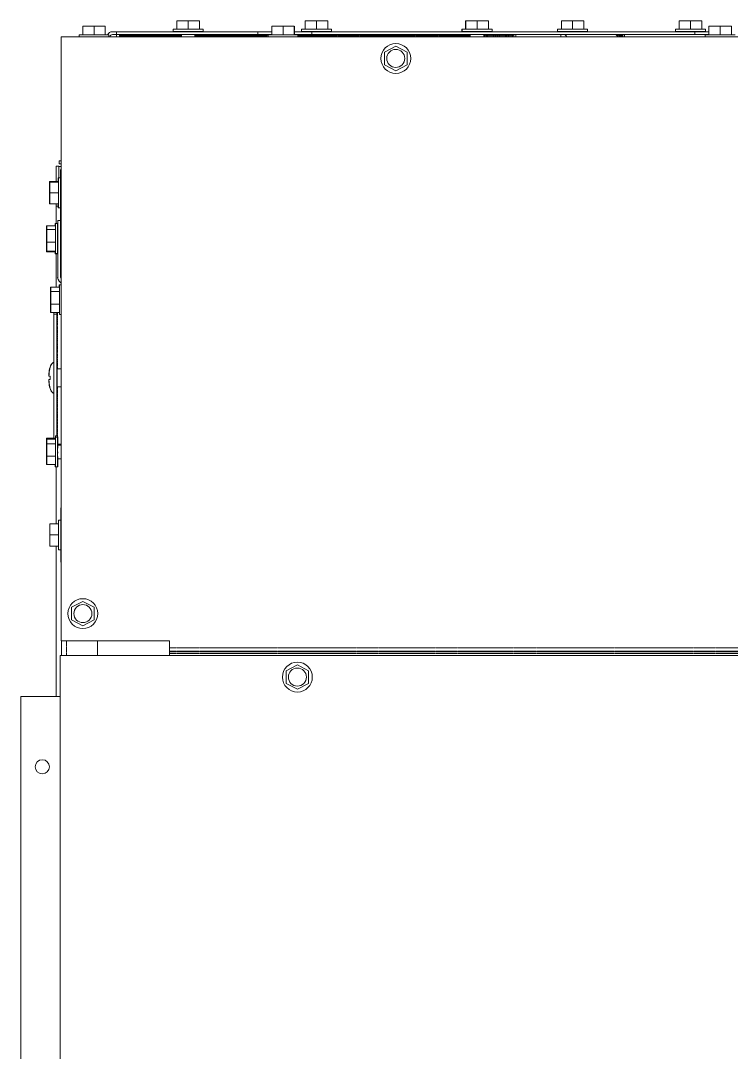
# Model space of a CAD drawing. Header units: millimetres. Extents: x 60499 to 556746, y 248297 to 497145.
# Drawn here: x 328469 to 336745, y 484895 to 496911 of the extents above; entities that cross this region are included whole.
import ezdxf

# ---------------------------------------------------------------- set-up
doc = ezdxf.new("R2010")
doc.units = ezdxf.units.MM
doc.linetypes.add('PHANTOM', pattern=[20, 10, -2, 2, -2, 2, -2])

msp = doc.modelspace()

# ---------------------------------------------------------------- linework, layer by layer
at = {"color": 7, "lineweight": 13, "ltscale": 0.0039}
for p, q in [((330288, 496911), (330419, 496911)), ((330419, 496911), (330550, 496911)), ((331782, 496911), (331913, 496911)), ((331913, 496911), (332044, 496911)), ((333653, 496911), (333784, 496911)), ((333784, 496911), (333915, 496911)), ((336138, 496911), (336269, 496911)), ((336269, 496911), (336400, 496911)), ((329192, 496846), (329323, 496846)), ((329323, 496846), (329454, 496846)), ((331393, 496846), (331524, 496846)), ((331524, 496846), (331655, 496846)), ((336483, 496846), (336614, 496846)), ((336614, 496846), (336745, 496846)), ((328808, 490921), (328808, 491052)), ((328810, 490921), (328810, 491052)), ((328808, 490790), (328808, 490921)), ((328810, 490790), (328810, 490921))]:
    msp.add_line(p, q, dxfattribs=at)
at = {"color": 7, "lineweight": 13, "ltscale": 0.003}
for p, q in [((330288, 496811), (330288, 496911)), ((330419, 496811), (330419, 496911)), ((330550, 496811), (330550, 496911)), ((331782, 496811), (331782, 496911)), ((331913, 496811), (331913, 496911)), ((332044, 496811), (332044, 496911)), ((333649, 496811), (333649, 496911)), ((333651, 496811), (333651, 496911)), ((333653, 496811), (333653, 496911)), ((333784, 496811), (333784, 496911)), ((333915, 496811), (333915, 496911)), ((334765, 496811), (334765, 496911)), ((334765, 496811), (334765, 496911)), ((334896, 496811), (334896, 496911)), ((335027, 496811), (335027, 496911)), ((336138, 496811), (336138, 496911)), ((336269, 496811), (336269, 496911)), ((336400, 496811), (336400, 496911)), ((329192, 496745), (329192, 496846)), ((329323, 496745), (329323, 496846)), ((329454, 496745), (329454, 496846)), ((331393, 496745), (331393, 496846)), ((331524, 496745), (331524, 496846)), ((331655, 496745), (331655, 496846)), ((331656, 496745), (331656, 496846)), ((336483, 496745), (336483, 496846)), ((336614, 496745), (336614, 496846)), ((336745, 496745), (336745, 496846)), ((328908, 495036), (328808, 495036)), ((328908, 495031), (328808, 495031)), ((328908, 494906), (328808, 494906)), ((328907, 494778), (328806, 494778)), ((328908, 494778), (328808, 494778)), ((328873, 494521), (328772, 494521)), ((328873, 494477), (328772, 494477)), ((328873, 494331), (328772, 494331)), ((328871, 494220), (328771, 494220)), ((328873, 494227), (328772, 494227)), ((328873, 494221), (328772, 494221)), ((328920, 493809), (328819, 493809)), ((328920, 493755), (328819, 493755)), ((328920, 493610), (328819, 493610)), ((328920, 493514), (328819, 493514)), ((328873, 492047), (328772, 492047)), ((328873, 492036), (328772, 492036)), ((328873, 491982), (328772, 491982)), ((328873, 491838), (328772, 491838)), ((328871, 491741), (328770, 491741)), ((328873, 491741), (328772, 491741)), ((328911, 491052), (328810, 491052)), ((328911, 490921), (328810, 490921)), ((328911, 490790), (328810, 490790))]:
    msp.add_line(p, q, dxfattribs=at)
at = {"color": 7, "lineweight": 13, "ltscale": 4.09704e-05}
msp.add_line((333649, 496911), (333651, 496911), dxfattribs=at)
at = {"color": 7, "lineweight": 13, "ltscale": 7.19536e-05}
msp.add_line((333651, 496911), (333653, 496911), dxfattribs=at)
at = {"color": 7, "lineweight": 13, "ltscale": 0.003901}
msp.add_line((334765, 496911), (334896, 496911), dxfattribs=at)
at = {"color": 7, "lineweight": 13, "ltscale": 2.25277e-06}
msp.add_line((334765, 496911), (334765, 496911), dxfattribs=at)
at = {"color": 7, "lineweight": 13, "ltscale": 0.003899}
msp.add_line((334896, 496911), (335027, 496911), dxfattribs=at)
at = {"color": 7, "lineweight": 13, "ltscale": 0.001325}
for p, q in [((329583, 496782), (329539, 496782)), ((329583, 496749), (329539, 496749))]:
    msp.add_line(p, q, dxfattribs=at)
at = {"color": 7, "lineweight": 13, "ltscale": 0.000990019}
for p, q in [((329583, 496749), (329583, 496782)), ((329583, 496749), (329583, 496782)), ((329583, 496749), (329583, 496782)), ((329583, 496749), (329583, 496782)), ((331229, 496749), (331229, 496782)), ((331229, 496782), (331229, 496749)), ((331229, 496782), (331229, 496749)), ((331858, 496749), (331858, 496782)), ((331858, 496782), (331858, 496749)), ((331859, 496782), (331859, 496749)), ((336318, 496782), (336318, 496749)), ((336319, 496749), (336319, 496782)), ((336319, 496782), (336319, 496749)), ((328934, 494584), (328901, 494584))]:
    msp.add_line(p, q, dxfattribs=at)
at = {"color": 7, "lineweight": 13, "ltscale": 2.22274e-06}
for p, q in [((329583, 496782), (329583, 496782)), ((329583, 496749), (329583, 496749))]:
    msp.add_line(p, q, dxfattribs=at)
at = {"color": 7, "lineweight": 13, "ltscale": 0.03937}
for p, q in [((329583, 496782), (331229, 496782)), ((331229, 496782), (329583, 496782)), ((331858, 496782), (336319, 496782)), ((336318, 496782), (331859, 496782)), ((345758, 496723), (328941, 496723)), ((328941, 496723), (328941, 489690)), ((331229, 496749), (329583, 496749)), ((336318, 496749), (331859, 496749)), ((328934, 495159), (328934, 493997)), ((328901, 493920), (328901, 494584)), ((328934, 493920), (328934, 494584)), ((328856, 493493), (328856, 492047)), ((328889, 492074), (328889, 493493)), ((328882, 491052), (328882, 491715)), ((328882, 489040), (328882, 490790)), ((328941, 489690), (330201, 489690)), ((347699, 489518), (328928, 489518)), ((328928, 477875), (328928, 489518)), ((328469, 480872), (328469, 489040))]:
    msp.add_line(p, q, dxfattribs=at)
at = {"color": 7, "lineweight": 13, "ltscale": 0.01035}
for p, q in [((330593, 496811), (330245, 496811)), ((332087, 496811), (331739, 496811)), ((333958, 496811), (333610, 496811)), ((335070, 496811), (334722, 496811)), ((336443, 496811), (336096, 496811)), ((329497, 496745), (329149, 496745)), ((331698, 496745), (331351, 496745)), ((336788, 496745), (336440, 496745)), ((328911, 491095), (328911, 490747))]:
    msp.add_line(p, q, dxfattribs=at)
at = {"color": 7, "lineweight": 13, "ltscale": 0.000774954}
for p, q in [((330245, 496784), (330245, 496811)), ((330593, 496784), (330593, 496811)), ((331739, 496785), (331739, 496811)), ((332087, 496785), (332087, 496811)), ((333606, 496784), (333606, 496811)), ((333608, 496784), (333608, 496811)), ((333610, 496784), (333610, 496811)), ((333958, 496784), (333958, 496811)), ((334722, 496784), (334722, 496811)), ((335070, 496784), (335070, 496811)), ((336096, 496785), (336096, 496811)), ((336443, 496785), (336443, 496811))]:
    msp.add_line(p, q, dxfattribs=at)
at = {"color": 7, "lineweight": 13, "ltscale": 0.001516}
for p, q in [((330296, 496784), (330245, 496784)), ((330593, 496784), (330542, 496784)), ((331790, 496785), (331739, 496785)), ((332087, 496785), (332036, 496785)), ((333661, 496784), (333610, 496784)), ((333958, 496784), (333907, 496784)), ((336146, 496785), (336096, 496785)), ((336443, 496785), (336392, 496785)), ((328937, 491095), (328937, 491044)), ((328939, 491095), (328939, 491044)), ((328937, 490798), (328937, 490747)), ((328939, 490798), (328939, 490747))]:
    msp.add_line(p, q, dxfattribs=at)
at = {"color": 7, "lineweight": 13, "ltscale": 6.24769e-05}
for p, q in [((330245, 496784), (330245, 496782)), ((330296, 496784), (330296, 496782)), ((330369, 496784), (330369, 496782)), ((330411, 496784), (330411, 496782)), ((330419, 496784), (330419, 496782)), ((330427, 496784), (330427, 496782)), ((330469, 496784), (330469, 496782)), ((330542, 496784), (330542, 496782)), ((330593, 496784), (330593, 496782)), ((331739, 496785), (331739, 496783)), ((331790, 496785), (331790, 496783)), ((331863, 496785), (331863, 496783)), ((331905, 496785), (331905, 496783)), ((331913, 496785), (331913, 496783)), ((331922, 496785), (331922, 496783)), ((331963, 496785), (331963, 496783)), ((332036, 496785), (332036, 496783)), ((332087, 496785), (332087, 496783)), ((333606, 496784), (333606, 496782)), ((333608, 496784), (333608, 496782)), ((333610, 496784), (333610, 496782)), ((333661, 496784), (333661, 496782)), ((333734, 496784), (333734, 496782)), ((333776, 496784), (333776, 496782)), ((333784, 496784), (333784, 496782)), ((333792, 496784), (333792, 496782)), ((333834, 496784), (333834, 496782)), ((333907, 496784), (333907, 496782)), ((333958, 496784), (333958, 496782)), ((334722, 496784), (334722, 496782)), ((334773, 496784), (334773, 496782)), ((334846, 496784), (334846, 496782)), ((334888, 496784), (334888, 496782)), ((334896, 496784), (334896, 496782)), ((334904, 496784), (334904, 496782)), ((334946, 496784), (334946, 496782)), ((335019, 496784), (335019, 496782)), ((335070, 496784), (335070, 496782)), ((336096, 496785), (336096, 496783)), ((336146, 496785), (336146, 496783)), ((336219, 496785), (336219, 496783)), ((336261, 496785), (336261, 496783)), ((336269, 496785), (336269, 496783)), ((336278, 496785), (336278, 496783)), ((336319, 496785), (336319, 496783)), ((336392, 496785), (336392, 496783)), ((336443, 496785), (336443, 496783)), ((328899, 494540), (328901, 494540)), ((328899, 494455), (328901, 494455)), ((328899, 494403), (328901, 494403)), ((328899, 494358), (328901, 494358)), ((328899, 494322), (328901, 494322)), ((328899, 494308), (328901, 494308)), ((328899, 494220), (328901, 494220)), ((328899, 494208), (328901, 494208)), ((328899, 494202), (328901, 494202)), ((328899, 492066), (328901, 492066)), ((328899, 492062), (328901, 492062)), ((328899, 492002), (328901, 492002)), ((328899, 491934), (328901, 491934)), ((328899, 491891), (328901, 491891)), ((328899, 491876), (328901, 491876)), ((328899, 491875), (328901, 491875)), ((328899, 491834), (328901, 491834)), ((328899, 491757), (328901, 491757)), ((328899, 491715), (328901, 491715))]:
    msp.add_line(p, q, dxfattribs=at)
at = {"color": 7, "lineweight": 13, "ltscale": 0.003659}
for p, q in [((330419, 496784), (330296, 496784)), ((330542, 496784), (330419, 496784)), ((331913, 496785), (331790, 496785)), ((332036, 496785), (331913, 496785)), ((333784, 496784), (333661, 496784)), ((333907, 496784), (333784, 496784)), ((335019, 496784), (334896, 496784)), ((336269, 496785), (336146, 496785)), ((336392, 496785), (336269, 496785)), ((328937, 491044), (328937, 490921)), ((328937, 490921), (328937, 490798))]:
    msp.add_line(p, q, dxfattribs=at)
at = {"color": 7, "lineweight": 13, "ltscale": 0.004883}
for p, q in [((331393, 496782), (331229, 496782)), ((331393, 496749), (331229, 496749))]:
    msp.add_line(p, q, dxfattribs=at)
at = {"color": 7, "lineweight": 13, "ltscale": 2.34889e-05}
for p, q in [((331229, 496782), (331229, 496782)), ((331229, 496749), (331229, 496749)), ((331229, 496749), (331229, 496749))]:
    msp.add_line(p, q, dxfattribs=at)
at = {"color": 7, "lineweight": 13, "ltscale": 0.00602}
for p, q in [((331858, 496782), (331656, 496782)), ((331858, 496749), (331656, 496749))]:
    msp.add_line(p, q, dxfattribs=at)
at = {"color": 7, "lineweight": 13, "ltscale": 2.37292e-05}
for p, q in [((331859, 496782), (331858, 496782)), ((331859, 496749), (331858, 496749))]:
    msp.add_line(p, q, dxfattribs=at)
at = {"color": 7, "lineweight": 13, "ltscale": 4.061e-05}
for p, q in [((333608, 496811), (333606, 496811)), ((333608, 496784), (333606, 496784))]:
    msp.add_line(p, q, dxfattribs=at)
at = {"color": 7, "lineweight": 13, "ltscale": 7.18034e-05}
for p, q in [((333610, 496811), (333608, 496811)), ((333610, 496784), (333608, 496784))]:
    msp.add_line(p, q, dxfattribs=at)
at = {"color": 7, "lineweight": 13, "ltscale": 0.001518}
msp.add_line((334773, 496784), (334722, 496784), dxfattribs=at)
at = {"color": 7, "lineweight": 13, "ltscale": 0.00366}
msp.add_line((334896, 496784), (334773, 496784), dxfattribs=at)
at = {"color": 7, "lineweight": 13, "ltscale": 0.001514}
msp.add_line((335070, 496784), (335019, 496784), dxfattribs=at)
at = {"color": 7, "lineweight": 13, "ltscale": 2.3519e-05}
for p, q in [((336319, 496782), (336318, 496782)), ((336318, 496749), (336319, 496749)), ((336319, 496749), (336318, 496749))]:
    msp.add_line(p, q, dxfattribs=at)
at = {"color": 7, "lineweight": 13, "ltscale": 0.004878}
for p, q in [((336483, 496782), (336319, 496782)), ((336483, 496749), (336319, 496749))]:
    msp.add_line(p, q, dxfattribs=at)
at = {"color": 7, "lineweight": 13, "ltscale": 0.000649279}
for p, q in [((329149, 496723), (329149, 496745)), ((329149, 496723), (329149, 496745)), ((329497, 496723), (329497, 496745)), ((331351, 496723), (331351, 496745)), ((331698, 496723), (331698, 496745)), ((336440, 496723), (336440, 496745))]:
    msp.add_line(p, q, dxfattribs=at)
at = {"color": 7, "lineweight": 13, "ltscale": 0.00077964}
msp.add_line((329583, 496749), (329583, 496723), dxfattribs=at)
at = {"color": 7, "lineweight": 13, "ltscale": 0.00077171}
msp.add_line((329620, 496723), (329620, 496749), dxfattribs=at)
at = {"color": 7, "linetype": 'PHANTOM', "lineweight": 13, "ltscale": 0.03937}
for p, q in [((329620, 496740), (330340, 496740)), ((329620, 496735), (330340, 496735)), ((330498, 496740), (331351, 496740)), ((330498, 496735), (331351, 496735)), ((331698, 496740), (333702, 496740)), ((331698, 496735), (333702, 496735)), ((345758, 489608), (330201, 489608)), ((345758, 489568), (330201, 489568)), ((345758, 489559), (330201, 489559)), ((345758, 489541), (330201, 489541))]:
    msp.add_line(p, q, dxfattribs=at)
at = {"color": 7, "lineweight": 13, "ltscale": 0.000131442}
msp.add_line((329620, 496740), (329620, 496735), dxfattribs=at)
at = {"color": 7, "lineweight": 13, "ltscale": 0.000773993}
for p, q in [((330340, 496749), (330340, 496723)), ((330498, 496749), (330498, 496723)), ((333702, 496749), (333702, 496723)), ((333705, 496749), (333705, 496723)), ((333863, 496749), (333863, 496723))]:
    msp.add_line(p, q, dxfattribs=at)
at = {"color": 7, "linetype": 'PHANTOM', "lineweight": 13, "ltscale": 0.010394}
for p, q in [((333863, 496740), (334212, 496740)), ((333863, 496735), (334212, 496735))]:
    msp.add_line(p, q, dxfattribs=at)
at = {"color": 7, "lineweight": 13, "ltscale": 0.000774233}
for p, q in [((334212, 496749), (334212, 496723)), ((334234, 496749), (334234, 496723)), ((334759, 496749), (334759, 496723)), ((335480, 496749), (335480, 496723)), ((335502, 496749), (335502, 496723))]:
    msp.add_line(p, q, dxfattribs=at)
at = {"color": 7, "linetype": 'PHANTOM', "lineweight": 13, "ltscale": 0.002096}
msp.add_line((335410, 496740), (335480, 496740), dxfattribs=at)
at = {"color": 7, "linetype": 'PHANTOM', "lineweight": 13, "ltscale": 0.001975}
msp.add_line((335414, 496735), (335480, 496735), dxfattribs=at)
at = {"color": 7, "lineweight": 13, "ltscale": 0.004405}
for p, q in [((332837, 496614), (332706, 496545)), ((332706, 496545), (332706, 496397)), ((332968, 496545), (332837, 496614)), ((332968, 496397), (332968, 496545)), ((332706, 496397), (332837, 496328)), ((332837, 496328), (332968, 496397)), ((329193, 490147), (329062, 490079)), ((329324, 490079), (329193, 490147)), ((329062, 490079), (329062, 489931)), ((329324, 489931), (329324, 490079)), ((329062, 489931), (329193, 489862)), ((329193, 489862), (329324, 489931)), ((331691, 489409), (331560, 489340)), ((331560, 489340), (331560, 489192)), ((331822, 489340), (331691, 489409)), ((331822, 489192), (331822, 489340)), ((331560, 489192), (331691, 489124)), ((331691, 489124), (331822, 489192))]:
    msp.add_line(p, q, dxfattribs=at)
at = {"color": 7, "lineweight": 13, "ltscale": 0.005395}
msp.add_line((328882, 495036), (328882, 495217), dxfattribs=at)
at = {"color": 7, "lineweight": 13, "ltscale": 0.000999991}
msp.add_line((328882, 495217), (328915, 495217), dxfattribs=at)
at = {"color": 7, "lineweight": 13, "ltscale": 0.004066}
msp.add_line((328915, 495081), (328915, 495217), dxfattribs=at)
at = {"color": 7, "lineweight": 13, "ltscale": 0.00077156}
msp.add_line((328941, 495214), (328915, 495214), dxfattribs=at)
at = {"color": 7, "lineweight": 13, "ltscale": 0.001}
msp.add_line((328918, 495277), (328918, 495243), dxfattribs=at)
at = {"color": 7, "lineweight": 13, "ltscale": 0.000672408}
for p, q in [((328918, 495277), (328941, 495277)), ((328918, 495243), (328941, 495243))]:
    msp.add_line(p, q, dxfattribs=at)
at = {"color": 7, "lineweight": 13, "ltscale": 0.001321}
msp.add_line((328907, 495036), (328907, 495081), dxfattribs=at)
at = {"color": 7, "lineweight": 13, "ltscale": 4.89002e-05}
for p, q in [((328908, 495081), (328907, 495081)), ((328873, 494548), (328871, 494548)), ((328772, 494331), (328771, 494331)), ((328873, 494200), (328871, 494200)), ((328920, 493835), (328918, 493835)), ((328772, 491982), (328770, 491982)), ((328772, 491838), (328770, 491838)), ((328911, 491095), (328909, 491095))]:
    msp.add_line(p, q, dxfattribs=at)
at = {"color": 7, "lineweight": 13, "ltscale": 0.007741}
msp.add_line((328908, 494821), (328908, 495081), dxfattribs=at)
at = {"color": 7, "lineweight": 13, "ltscale": 0.000775014}
for p, q in [((328934, 495081), (328908, 495081)), ((328933, 494733), (328907, 494733)), ((328934, 494733), (328908, 494733)), ((328899, 494548), (328873, 494548)), ((328897, 494194), (328871, 494194)), ((328899, 494200), (328873, 494200)), ((328899, 494194), (328873, 494194)), ((328899, 492074), (328873, 492074)), ((328899, 492062), (328873, 492062)), ((328897, 491715), (328871, 491715)), ((328899, 491715), (328873, 491715))]:
    msp.add_line(p, q, dxfattribs=at)
at = {"color": 7, "lineweight": 13, "ltscale": 0.002328}
msp.add_line((328933, 495159), (328933, 495081), dxfattribs=at)
at = {"color": 7, "lineweight": 13, "ltscale": 0.000680878}
msp.add_line((328934, 495081), (328934, 495058), dxfattribs=at)
at = {"color": 7, "lineweight": 13, "ltscale": 4.93207e-05}
msp.add_line((328808, 495036), (328806, 495036), dxfattribs=at)
at = {"color": 7, "lineweight": 13, "ltscale": 0.000155351}
msp.add_line((328806, 495031), (328806, 495036), dxfattribs=at)
at = {"color": 7, "lineweight": 13, "ltscale": 4.92907e-05}
for p, q in [((328808, 495031), (328806, 495031)), ((328808, 494906), (328806, 494906)), ((328772, 494521), (328771, 494521)), ((328819, 493808), (328818, 493808)), ((328772, 492047), (328770, 492047)), ((328937, 491236), (328939, 491236)), ((328810, 491052), (328808, 491052)), ((328810, 490921), (328808, 490921)), ((328810, 490790), (328808, 490790)), ((328937, 490606), (328939, 490606))]:
    msp.add_line(p, q, dxfattribs=at)
at = {"color": 7, "lineweight": 13, "ltscale": 0.003712}
for p, q in [((328806, 494906), (328806, 495031)), ((328808, 494906), (328808, 495031))]:
    msp.add_line(p, q, dxfattribs=at)
at = {"color": 7, "lineweight": 13, "ltscale": 0.000155471}
msp.add_line((328808, 495031), (328808, 495036), dxfattribs=at)
at = {"color": 7, "lineweight": 13, "ltscale": 0.003131}
msp.add_line((328934, 495058), (328934, 494953), dxfattribs=at)
at = {"color": 7, "lineweight": 13, "ltscale": 0.003825}
for p, q in [((328806, 494778), (328806, 494906)), ((328808, 494778), (328808, 494906))]:
    msp.add_line(p, q, dxfattribs=at)
at = {"color": 7, "lineweight": 13, "ltscale": 0.003929}
msp.add_line((328934, 494953), (328934, 494821), dxfattribs=at)
at = {"color": 7, "lineweight": 13, "ltscale": 0.000855093}
msp.add_line((328882, 494778), (328882, 494749), dxfattribs=at)
at = {"color": 7, "lineweight": 13, "ltscale": 0.000752487}
msp.add_line((328907, 494749), (328882, 494749), dxfattribs=at)
at = {"color": 7, "lineweight": 13, "ltscale": 0.00598}
msp.add_line((328882, 494548), (328882, 494749), dxfattribs=at)
at = {"color": 7, "lineweight": 13, "ltscale": 0.001336}
msp.add_line((328907, 494778), (328907, 494733), dxfattribs=at)
at = {"color": 7, "lineweight": 13, "ltscale": 0.002609}
msp.add_line((328908, 494821), (328908, 494733), dxfattribs=at)
at = {"color": 7, "lineweight": 13, "ltscale": 0.004438}
msp.add_line((328933, 494733), (328933, 494584), dxfattribs=at)
at = {"color": 7, "lineweight": 13, "ltscale": 7.68947e-06}
for p, q in [((328933, 494733), (328933, 494733)), ((328897, 491715), (328897, 491715))]:
    msp.add_line(p, q, dxfattribs=at)
at = {"color": 7, "lineweight": 13, "ltscale": 0.002426}
msp.add_line((328934, 494821), (328934, 494739), dxfattribs=at)
at = {"color": 7, "lineweight": 13, "ltscale": 0.000182985}
msp.add_line((328934, 494739), (328934, 494733), dxfattribs=at)
at = {"color": 7, "lineweight": 13, "ltscale": 0.001318}
for p, q in [((328771, 494477), (328771, 494521)), ((328772, 494477), (328772, 494521))]:
    msp.add_line(p, q, dxfattribs=at)
at = {"color": 7, "lineweight": 13, "ltscale": 4.91405e-05}
for p, q in [((328772, 494477), (328771, 494477)), ((328772, 494227), (328771, 494227))]:
    msp.add_line(p, q, dxfattribs=at)
at = {"color": 7, "lineweight": 13, "ltscale": 0.004334}
for p, q in [((328771, 494331), (328771, 494477)), ((328772, 494331), (328772, 494477))]:
    msp.add_line(p, q, dxfattribs=at)
at = {"color": 7, "lineweight": 13, "ltscale": 0.000237052}
for p, q in [((328871, 494548), (328871, 494540)), ((328873, 494548), (328873, 494540)), ((328899, 494548), (328899, 494540)), ((328873, 492066), (328873, 492074)), ((328899, 492074), (328899, 492066))]:
    msp.add_line(p, q, dxfattribs=at)
at = {"color": 7, "lineweight": 13, "ltscale": 0.000550037}
msp.add_line((328871, 494521), (328871, 494540), dxfattribs=at)
at = {"color": 7, "lineweight": 13, "ltscale": 0.010113}
msp.add_line((328873, 494200), (328873, 494540), dxfattribs=at)
at = {"color": 7, "lineweight": 13, "ltscale": 0.002541}
for p, q in [((328899, 494540), (328899, 494455)), ((328901, 494540), (328901, 494455))]:
    msp.add_line(p, q, dxfattribs=at)
at = {"color": 7, "lineweight": 13, "ltscale": 0.001305}
msp.add_line((328900, 494540), (328900, 494584), dxfattribs=at)
at = {"color": 7, "lineweight": 13, "ltscale": 4.89303e-05}
msp.add_line((328901, 494584), (328900, 494584), dxfattribs=at)
at = {"color": 7, "lineweight": 13, "ltscale": 0.003945}
msp.add_line((328899, 494455), (328899, 494322), dxfattribs=at)
at = {"color": 7, "lineweight": 13, "ltscale": 0.001528}
msp.add_line((328901, 494455), (328901, 494403), dxfattribs=at)
at = {"color": 7, "lineweight": 13, "ltscale": 0.001081}
msp.add_line((328901, 494358), (328901, 494322), dxfattribs=at)
at = {"color": 7, "lineweight": 13, "ltscale": 0.003109}
for p, q in [((328771, 494227), (328771, 494331)), ((328772, 494227), (328772, 494331))]:
    msp.add_line(p, q, dxfattribs=at)
at = {"color": 7, "lineweight": 13, "ltscale": 0.003038}
msp.add_line((328899, 494322), (328899, 494220), dxfattribs=at)
at = {"color": 7, "lineweight": 13, "ltscale": 0.002619}
msp.add_line((328901, 494308), (328901, 494220), dxfattribs=at)
at = {"color": 7, "lineweight": 13, "ltscale": 0.00018671}
for p, q in [((328771, 494220), (328771, 494227)), ((328772, 494221), (328772, 494227)), ((328899, 494200), (328899, 494194))]:
    msp.add_line(p, q, dxfattribs=at)
at = {"color": 7, "lineweight": 13, "ltscale": 0.000615518}
msp.add_line((328871, 494200), (328871, 494221), dxfattribs=at)
at = {"color": 7, "lineweight": 13, "ltscale": 0.000209057}
for p, q in [((328871, 494194), (328871, 494201)), ((328873, 494194), (328873, 494201))]:
    msp.add_line(p, q, dxfattribs=at)
at = {"color": 7, "lineweight": 13, "ltscale": 0.011468}
msp.add_line((328882, 493809), (328882, 494194), dxfattribs=at)
at = {"color": 7, "lineweight": 13, "ltscale": 7.80962e-06}
for p, q in [((328897, 494194), (328897, 494194)), ((328935, 490747), (328935, 490747))]:
    msp.add_line(p, q, dxfattribs=at)
at = {"color": 7, "lineweight": 13, "ltscale": 0.000588485}
msp.add_line((328899, 494220), (328899, 494200), dxfattribs=at)
at = {"color": 7, "lineweight": 13, "ltscale": 1.36068e-05}
msp.add_line((328899, 494202), (328900, 494202), dxfattribs=at)
at = {"color": 7, "lineweight": 13, "ltscale": 0.008402}
msp.add_line((328900, 493920), (328900, 494202), dxfattribs=at)
at = {"color": 7, "lineweight": 13, "ltscale": 0.000351313}
msp.add_line((328901, 494220), (328901, 494208), dxfattribs=at)
at = {"color": 7, "lineweight": 13, "ltscale": 0.00018659}
msp.add_line((328901, 494208), (328901, 494202), dxfattribs=at)
at = {"color": 7, "lineweight": 13, "ltscale": 0.00019524}
msp.add_line((328934, 493997), (328941, 493997), dxfattribs=at)
at = {"color": 7, "lineweight": 13, "ltscale": 0.000835875}
msp.add_line((328937, 493858), (328917, 493878), dxfattribs=at)
at = {"color": 7, "lineweight": 13, "ltscale": 0.00083596}
msp.add_line((328938, 493858), (328919, 493878), dxfattribs=at)
at = {"color": 7, "lineweight": 13, "ltscale": 0.001612}
for p, q in [((328818, 493754), (328818, 493808)), ((328819, 493755), (328819, 493809))]:
    msp.add_line(p, q, dxfattribs=at)
at = {"color": 7, "lineweight": 13, "ltscale": 4.88702e-05}
msp.add_line((328819, 493754), (328818, 493754), dxfattribs=at)
at = {"color": 7, "lineweight": 13, "ltscale": 0.00429}
for p, q in [((328818, 493610), (328818, 493754)), ((328819, 493610), (328819, 493755)), ((328770, 491838), (328770, 491982)), ((328772, 491838), (328772, 491982))]:
    msp.add_line(p, q, dxfattribs=at)
at = {"color": 7, "lineweight": 13, "ltscale": 0.000776396}
msp.add_line((328918, 493835), (328918, 493809), dxfattribs=at)
at = {"color": 7, "lineweight": 13, "ltscale": 0.009091}
for p, q in [((328920, 493835), (328920, 493530)), ((328873, 492062), (328873, 491757))]:
    msp.add_line(p, q, dxfattribs=at)
at = {"color": 7, "lineweight": 13, "ltscale": 0.0006254}
for p, q in [((328941, 493835), (328920, 493835)), ((328941, 493487), (328920, 493487))]:
    msp.add_line(p, q, dxfattribs=at)
at = {"color": 7, "lineweight": 13, "ltscale": 4.92607e-05}
msp.add_line((328819, 493610), (328818, 493610), dxfattribs=at)
at = {"color": 7, "lineweight": 13, "ltscale": 0.00288}
for p, q in [((328818, 493513), (328818, 493610)), ((328819, 493514), (328819, 493610)), ((328770, 491741), (328770, 491838)), ((328772, 491741), (328772, 491838))]:
    msp.add_line(p, q, dxfattribs=at)
at = {"color": 7, "lineweight": 13, "ltscale": 0.001139}
msp.add_line((328856, 493513), (328818, 493513), dxfattribs=at)
at = {"color": 7, "lineweight": 13, "ltscale": 0.000624529}
for p, q in [((328856, 493514), (328856, 493493)), ((328889, 493514), (328889, 493493))]:
    msp.add_line(p, q, dxfattribs=at)
at = {"color": 7, "linetype": 'PHANTOM', "lineweight": 13, "ltscale": 0.019575}
msp.add_line((328898, 492856), (328898, 493514), dxfattribs=at)
at = {"color": 7, "lineweight": 13, "ltscale": 0.001259}
for p, q in [((328920, 493487), (328920, 493530)), ((328873, 491715), (328873, 491757)), ((328899, 491757), (328899, 491715))]:
    msp.add_line(p, q, dxfattribs=at)
at = {"color": 7, "lineweight": 13, "ltscale": 0.000989989}
msp.add_line((328856, 493493), (328889, 493493), dxfattribs=at)
at = {"color": 7, "lineweight": 13, "ltscale": 0.010425}
msp.add_line((328892, 492926), (328892, 492576), dxfattribs=at)
at = {"color": 7, "lineweight": 13, "ltscale": 1.4628e-05}
for p, q in [((328811, 492875), (328812, 492875)), ((328812, 492627), (328811, 492627))]:
    msp.add_line(p, q, dxfattribs=at)
at = {"color": 7, "lineweight": 13, "ltscale": 1.4598e-05}
for p, q in [((328813, 492875), (328813, 492875)), ((328813, 492627), (328813, 492627))]:
    msp.add_line(p, q, dxfattribs=at)
at = {"color": 7, "lineweight": 13, "ltscale": 0.001471}
for p, q in [((328892, 492856), (328941, 492856)), ((328892, 492646), (328941, 492646))]:
    msp.add_line(p, q, dxfattribs=at)
at = {"color": 7, "lineweight": 13, "ltscale": 4.93808e-05}
msp.add_line((328797, 492770), (328798, 492770), dxfattribs=at)
at = {"color": 7, "lineweight": 13, "ltscale": 4.89004e-05}
msp.add_line((328798, 492732), (328797, 492732), dxfattribs=at)
at = {"color": 7, "lineweight": 13, "ltscale": 0.000445929}
for p, q in [((328798, 492770), (328813, 492770)), ((328813, 492732), (328798, 492732))]:
    msp.add_line(p, q, dxfattribs=at)
at = {"color": 7, "linetype": 'PHANTOM', "lineweight": 13, "ltscale": 0.017046}
msp.add_line((328898, 492074), (328898, 492646), dxfattribs=at)
at = {"color": 7, "lineweight": 13, "ltscale": 0.000318512}
for p, q in [((328770, 492036), (328770, 492047)), ((328772, 492036), (328772, 492047))]:
    msp.add_line(p, q, dxfattribs=at)
at = {"color": 7, "lineweight": 13, "ltscale": 4.89603e-05}
msp.add_line((328772, 492036), (328770, 492036), dxfattribs=at)
at = {"color": 7, "lineweight": 13, "ltscale": 0.001613}
for p, q in [((328770, 491982), (328770, 492036)), ((328772, 491982), (328772, 492036))]:
    msp.add_line(p, q, dxfattribs=at)
at = {"color": 7, "lineweight": 13, "ltscale": 9.16729e-05}
msp.add_line((328873, 492066), (328873, 492062), dxfattribs=at)
at = {"color": 7, "lineweight": 13, "ltscale": 9.20333e-05}
msp.add_line((328899, 492066), (328899, 492062), dxfattribs=at)
at = {"color": 7, "lineweight": 13, "ltscale": 1.36969e-05}
msp.add_line((328899, 492062), (328899, 492062), dxfattribs=at)
at = {"color": 7, "lineweight": 13, "ltscale": 0.001778}
for p, q in [((328899, 492062), (328899, 492002)), ((328901, 492062), (328901, 492002))]:
    msp.add_line(p, q, dxfattribs=at)
at = {"color": 7, "lineweight": 13, "ltscale": 0.00376}
msp.add_line((328899, 492002), (328899, 491876), dxfattribs=at)
at = {"color": 7, "lineweight": 13, "ltscale": 0.00010573}
msp.add_line((328901, 492066), (328901, 492062), dxfattribs=at)
at = {"color": 7, "lineweight": 13, "ltscale": 0.002034}
msp.add_line((328901, 492002), (328901, 491934), dxfattribs=at)
at = {"color": 7, "lineweight": 13, "ltscale": 0.001195}
for p, q in [((328901, 491979), (328941, 491979)), ((328901, 491968), (328941, 491968)), ((328901, 491809), (328941, 491809)), ((328901, 491809), (328941, 491809))]:
    msp.add_line(p, q, dxfattribs=at)
at = {"color": 7, "lineweight": 13, "ltscale": 0.003539}
msp.add_line((328899, 491876), (328899, 491757), dxfattribs=at)
at = {"color": 7, "lineweight": 13, "ltscale": 0.000452237}
msp.add_line((328901, 491891), (328901, 491876), dxfattribs=at)
at = {"color": 7, "lineweight": 13, "ltscale": 4.08503e-05}
msp.add_line((328901, 491876), (328901, 491875), dxfattribs=at)
at = {"color": 7, "lineweight": 13, "ltscale": 0.0023}
msp.add_line((328901, 491834), (328901, 491757), dxfattribs=at)
at = {"color": 7, "lineweight": 13, "ltscale": 0.000791655}
msp.add_line((328871, 491715), (328871, 491741), dxfattribs=at)
at = {"color": 7, "lineweight": 13, "ltscale": 1.35767e-05}
msp.add_line((328899, 491715), (328899, 491715), dxfattribs=at)
at = {"color": 7, "lineweight": 13, "ltscale": 0.001245}
msp.add_line((328901, 491757), (328901, 491715), dxfattribs=at)
at = {"color": 7, "lineweight": 13, "ltscale": 0.004193}
msp.add_line((328937, 491236), (328937, 491095), dxfattribs=at)
at = {"color": 7, "lineweight": 13, "ltscale": 6.52403e-05}
for p, q in [((328939, 491236), (328941, 491236)), ((328939, 490606), (328941, 490606))]:
    msp.add_line(p, q, dxfattribs=at)
at = {"color": 7, "lineweight": 13, "ltscale": 0.01875}
msp.add_line((328939, 491236), (328939, 490606), dxfattribs=at)
at = {"color": 7, "lineweight": 13, "ltscale": 0.001268}
msp.add_line((328909, 491095), (328909, 491052), dxfattribs=at)
at = {"color": 7, "lineweight": 13, "ltscale": 0.000774984}
for p, q in [((328937, 491095), (328911, 491095)), ((328935, 490747), (328909, 490747)), ((328937, 490747), (328911, 490747))]:
    msp.add_line(p, q, dxfattribs=at)
at = {"color": 7, "lineweight": 13, "ltscale": 6.2507e-05}
for p, q in [((328937, 491095), (328939, 491095)), ((328937, 491044), (328939, 491044)), ((328937, 490971), (328939, 490971)), ((328937, 490930), (328939, 490930)), ((328937, 490921), (328939, 490921)), ((328937, 490913), (328939, 490913)), ((328937, 490871), (328939, 490871)), ((328937, 490798), (328939, 490798)), ((328935, 490747), (328937, 490747)), ((328937, 490747), (328939, 490747))]:
    msp.add_line(p, q, dxfattribs=at)
at = {"color": 7, "lineweight": 13, "ltscale": 0.002173}
for p, q in [((328939, 491044), (328939, 490971)), ((328939, 490871), (328939, 490798))]:
    msp.add_line(p, q, dxfattribs=at)
at = {"color": 7, "lineweight": 13, "ltscale": 0.000247385}
msp.add_line((328939, 490930), (328939, 490921), dxfattribs=at)
at = {"color": 7, "lineweight": 13, "ltscale": 0.000246904}
msp.add_line((328939, 490921), (328939, 490913), dxfattribs=at)
at = {"color": 7, "lineweight": 13, "ltscale": 0.001282}
msp.add_line((328909, 490790), (328909, 490747), dxfattribs=at)
at = {"color": 7, "lineweight": 13, "ltscale": 0.004207}
msp.add_line((328937, 490747), (328937, 490606), dxfattribs=at)
at = {"color": 7, "lineweight": 13, "ltscale": 0.005098}
for p, q in [((328945, 489690), (328945, 489518)), ((329364, 489690), (329364, 489518))]:
    msp.add_line(p, q, dxfattribs=at)
at = {"color": 7, "linetype": 'PHANTOM', "lineweight": 13, "ltscale": 0.005098}
msp.add_line((329004, 489690), (329004, 489518), dxfattribs=at)
at = {"color": 7, "lineweight": 13, "ltscale": 0.002431}
msp.add_line((330201, 489608), (330201, 489690), dxfattribs=at)
at = {"color": 7, "lineweight": 13, "ltscale": 0.001184}
msp.add_line((330201, 489608), (330201, 489568), dxfattribs=at)
at = {"color": 7, "lineweight": 13, "ltscale": 0.000268771}
msp.add_line((330201, 489568), (330201, 489559), dxfattribs=at)
at = {"color": 7, "lineweight": 13, "ltscale": 0.000547995}
msp.add_line((330201, 489541), (330201, 489559), dxfattribs=at)
at = {"color": 7, "lineweight": 13, "ltscale": 0.000665379}
msp.add_line((330201, 489541), (330201, 489518), dxfattribs=at)
at = {"color": 7, "lineweight": 13, "ltscale": 0.013677}
msp.add_line((328469, 489040), (328928, 489040), dxfattribs=at)
at = {"color": 7, "lineweight": 13, "ltscale": 0.03937}
for points in [[(328811, 492875), (328817, 492890), (328824, 492904), (328830, 492913), (328837, 492922), (328843, 492926), (328849, 492930), (328856, 492933)], [(328813, 492875), (328819, 492890), (328826, 492905), (328832, 492913), (328838, 492921), (328843, 492926), (328849, 492930), (328856, 492933)], [(328812, 492875), (328807, 492857), (328801, 492827), (328798, 492797), (328797, 492770)], [(328797, 492770), (328798, 492800), (328799, 492818), (328802, 492838), (328806, 492855), (328812, 492875)], [(328813, 492875), (328808, 492858), (328802, 492828), (328799, 492797), (328798, 492770)], [(328798, 492770), (328799, 492801), (328801, 492818), (328804, 492838), (328808, 492855), (328813, 492875)], [(328797, 492732), (328798, 492702), (328799, 492684), (328802, 492664), (328806, 492647), (328812, 492627)], [(328798, 492732), (328799, 492702), (328801, 492684), (328804, 492664), (328808, 492647), (328813, 492627)], [(328811, 492627), (328817, 492612), (328824, 492597), (328830, 492588), (328837, 492580), (328843, 492575), (328849, 492571), (328856, 492569)], [(328813, 492627), (328819, 492612), (328826, 492598), (328832, 492589), (328838, 492581), (328843, 492576), (328849, 492572), (328856, 492569)]]:
    msp.add_lwpolyline(points, dxfattribs=at)
for centre, radius in [((332837, 496471), 174), ((332837, 496471), 105), ((329193, 490005), 174), ((329193, 490005), 105), ((331691, 489266), 174), ((331691, 489266), 105), ((328721, 488221), 82.3)]:
    msp.add_circle(centre, radius, dxfattribs=at)
for centre, radius, start, end in [((329538, 496720), 62.7, 90, 156.4534), ((328995, 495159), 62.7, 150.3285, 180), ((328997, 495159), 62.7, 153.5479, 180), ((328959, 493920), 59.3, 180, 225), ((328961, 493920), 59.3, 180, 225), ((328961, 493920), 26, 180, 221.5782), ((328918, 493840), 26, 29.5015, 45), ((328920, 493840), 26, 36.2212, 45), ((328883, 492926), 8.4, 360, 45.6875), ((329065, 492711), 267, 187.9326, 198.4131), ((329067, 492712), 267, 187.9326, 198.4131), ((329175, 492751), 364, 177.024, 182.976), ((329175, 492751), 364, 177.024, 182.976), ((329177, 492751), 364, 177.024, 182.976), ((329177, 492751), 364, 177.024, 182.976), ((328883, 492576), 8.4, 314.3125, 0)]:
    msp.add_arc(centre, radius, start, end, dxfattribs=at)
for centre, major_axis, ratio, start_param, end_param in [((329539, 496720), (0, -62.7), 1, 3.141593, 4.298355), ((329539, 496720), (0, -29.4), 1, 3.141593, 4.596709), ((329620, 496716), (0, 32.8), 0.000156, 6.283185, 7.068583), ((329620, 496782), (0, -32.8), 0.000156, 6.283185, 6.354817), ((329620, 496782), (0, -66), 0.000156, 0.47639, 0.785398), ((334794, 496693), (0, -56.3), 0.707217, 2.13913, 3.130029), ((335388, 496693), (0, -56.3), 0.707217, 2.139122, 3.129427)]:
    msp.add_ellipse(centre, major_axis=major_axis, ratio=ratio, start_param=start_param, end_param=end_param, dxfattribs=at)

doc.saveas('drawing.dxf')
